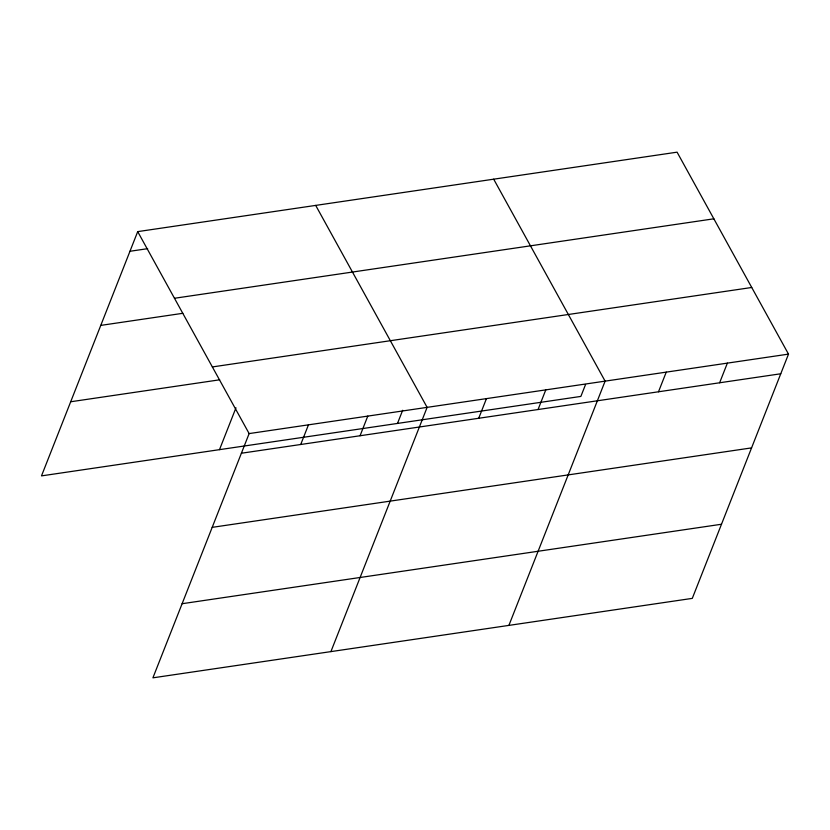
<?xml version="1.0" encoding="UTF-8"?>
<svg xmlns="http://www.w3.org/2000/svg" width="830" height="830" viewBox="0 0 830 830"><rect width="100%" height="100%" fill="white"/><g stroke="black" fill="none" stroke-linecap="round" stroke-linejoin="round"><path stroke-width="1.25" d="M137.707 231.622L249.135 433.582L152.917 677.83L692.293 598.378L788.5 354.12L677.083 152.17L137.707 231.622L41.5 475.881L580.865 396.418L585.575 384.466M219.494 449.653L235.969 407.81M300.719 444.486L308.459 424.846M360.054 435.75L367.794 416.1M397.487 423.435L402.664 410.279M330.911 651.612L427.118 407.364L315.701 205.404M478.713 418.268L486.453 398.618M538.048 409.522L545.787 389.882M508.904 625.384L605.112 381.136L493.694 179.187M658.501 391.781L666.241 372.131M719.631 382.775L727.371 363.125M129.978 251.272L147.647 248.668M174.476 298.271L713.852 218.809M100.783 325.391L182.828 313.304M212.366 366.933L751.731 287.481M70.695 401.762L219.66 379.808M249.135 433.582L788.5 354.12M241.395 453.232L780.76 373.77M212.2 527.351L751.565 447.889M182.112 603.711L721.488 524.249"/></g></svg>
